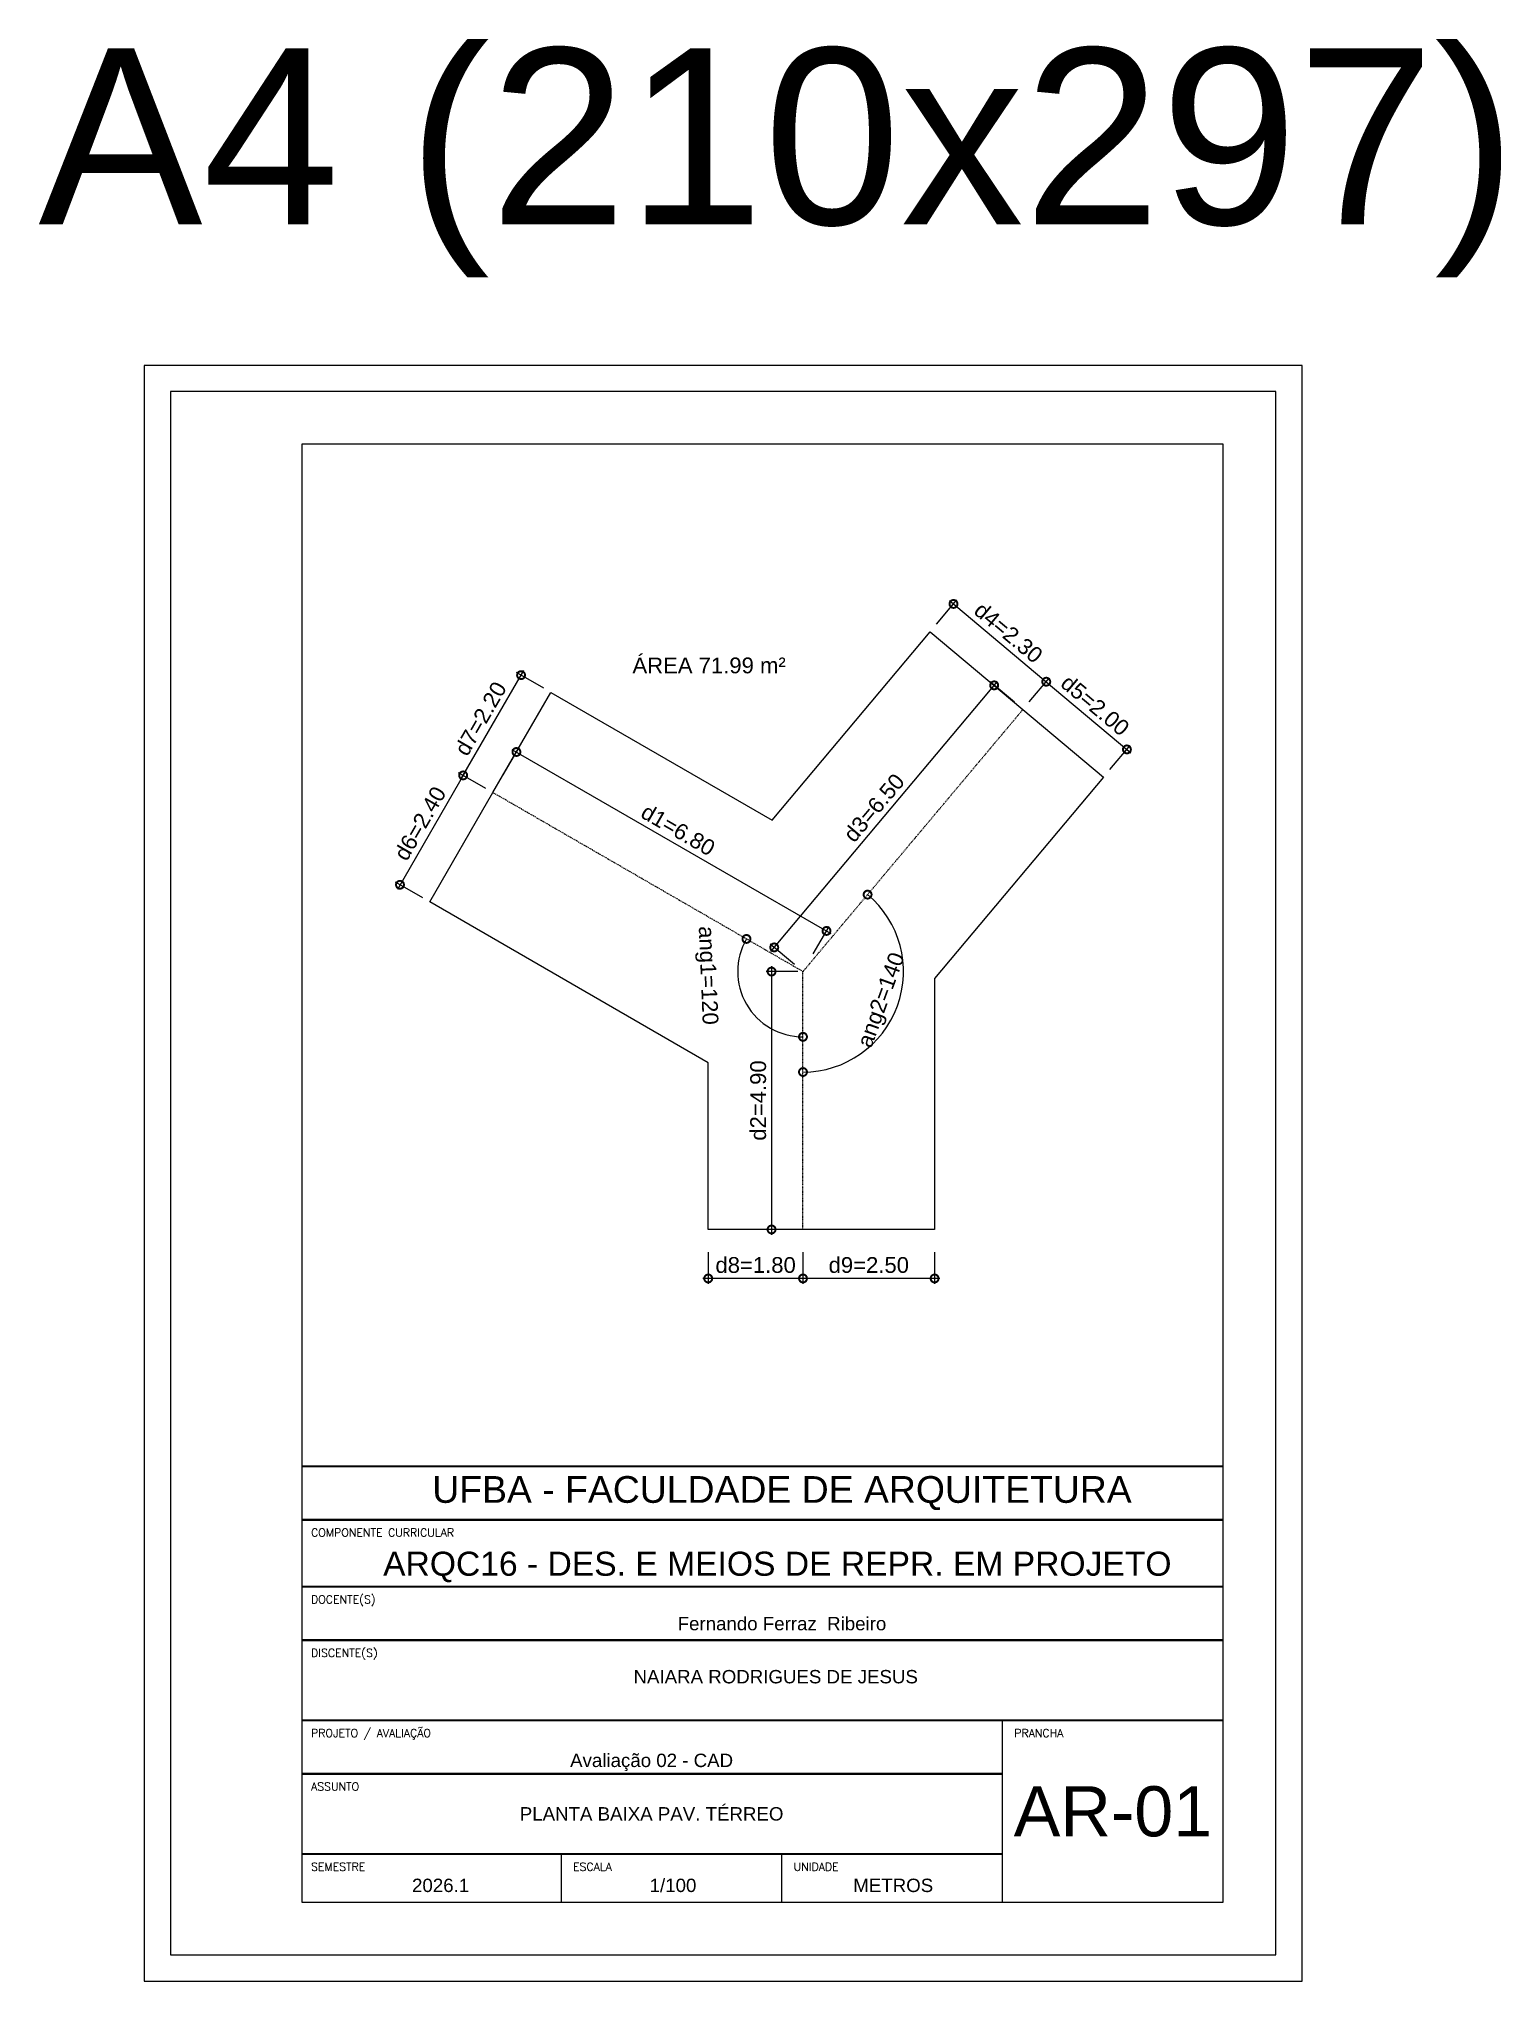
# Paper-space layout 'contorno' of a CAD drawing. Header units: metres. Extents: x -235 to 43, y -5 to 364.
# The model-space entities are those that its viewports show. They can reach past a viewport. Long polylines and large blocks are cut down to what shows.
import ezdxf
from ezdxf.enums import TextEntityAlignment as Align

# ---------------------------------------------------------------- set-up
doc = ezdxf.new("R2010")
doc.units = ezdxf.units.M
doc.header["$LTSCALE"] = 0.1
doc.linetypes.add('DASHDOT', pattern=[25.4, 12.7, -6.35, 0, -6.35])
doc.layers.add('0_MRG_AUX', color=7, linetype='Continuous', true_color=0xecbcd1, plot=False)
for name, color, linetype in [('ARQ_EIXO CINZA 04', 139, 'DASHDOT'), ('MRG_EXTERNA', 1, 'Continuous'), ('MRG_INTERNA', 2, 'Continuous'), ('SIMB_01', 1, 'Continuous')]:
    doc.layers.add(name, color=color, linetype=linetype)
doc.layers.add('COTA AZUL', color=5, linetype='Continuous', lineweight=25, true_color=0x0000ff)
doc.styles.add('Annot_3.0mm', font='arial.ttf', dxfattribs={"height": 3})
doc.styles.add('Arial', font='arial.ttf')
doc.styles.add('cota', font='arial.ttf')
doc.styles.add('T1-5', font='simplex.shx', dxfattribs={"height": 2.5})
doc.dimstyles.new('Info 01 - annot', dxfattribs={"dimtxt": 3, "dimasz": 3, "dimexe": 1, "dimexo": 1, "dimgap": 1, "dimtad": 1, "dimzin": 4, "dimtxsty": 'cota', "dimblk": 'DOTSMALL', "dimcen": 2, "dimdle": 1, "dimclrd": 256, "dimclre": 256, "dimclrt": 1, "dimazin": 2, "dimtfac": 0.09, "dimtmove": 2, "dimatfit": 2, "dimfxl": 5, "dimfxlon": 1, "dimtolj": 1, "dimtzin": 4, "dimlwd": -1, "dimarcsym": 1})

# ---------------------------------------------------------------- blocks, each defined once
blk = doc.blocks.new('FORMATO_A4')
at = {"layer": '0_MRG_AUX'}
blk.add_lwpolyline([(-215, 302), (-215, -5), (5, -5), (5, 302)], close=True, dxfattribs=at)
at = {"layer": 'MRG_EXTERNA'}
blk.add_lwpolyline([(-210, 297), (-210, 0), (0, 0), (0, 297)], close=True, dxfattribs=at)
at = {"layer": 'MRG_INTERNA'}
for p, q in [((-185, 287), (-185, 10)), ((-10, 287), (-185, 287)), ((-10, 10), (-10, 287)), ((-185, 10), (-10, 10))]:
    blk.add_line(p, q, dxfattribs=at)
blk = doc.blocks.new('carimbo01')
at = {"layer": 'SIMB_01', "flags": 128}
blk.add_lwpolyline([(-6890, 3260, 16, 16, 0), (0, 3260, 0, 0, 0), (0, 0, 0, 0, 0), (-1650, 0, 0, 0, 0)], format="xyseb", dxfattribs=at)
at = {"layer": 'SIMB_01', "const_width": 16, "flags": 128}
for points in [[(-6890, 2860), (0, 2860)], [(-6890, 2360), (0, 2360)], [(-6890, 1960), (0, 1960)], [(-6890, 1360), (0, 1360)], [(-6890, 960), (-1650, 960)], [(-1650, 360), (-6890, 360)]]:
    blk.add_lwpolyline(points, dxfattribs=at)
at = {"layer": 'SIMB_01'}
for points in [[(-1650, 0), (-1650, 360), (-1650, 1360)], [(-4950, 0), (-4950, 360)], [(-3300, 0), (-3300, 360)]]:
    blk.add_lwpolyline(points, dxfattribs=at)
at = {"layer": 'SIMB_01', "style": 'T1-5'}
for s, p in [('COMPONENTE CURRICULAR', (-6822, 2735)), ('DOCENTE(S)', (-6822, 2235)), ('DISCENTE(S)', (-6822, 1835)), ('PROJETO / AVALIAÇÃO', (-6822, 1235)), ('PRANCHA', (-1563, 1235)), ('ASSUNTO', (-6822, 835)), ('SEMESTRE', (-6822, 235)), ('ESCALA', (-4863, 235)), ('UNIDADE', (-3213, 235))]:
    blk.add_text(s, height=60, dxfattribs=at).set_placement(p)
at = {"layer": 'SIMB_01', "insert": (-6600, 3260), "char_height": 0.3, "width": 6600, "attachment_point": 1, "style": 'Annot_3.0mm'}
blk.add_mtext('UNIVERSIDADE FEDERAL DA BAHIA - FACULDADE DE ARQUITERUA', dxfattribs=at)
at = {"layer": 'SIMB_01', "insert": (-3300, 3060), "char_height": 200, "attachment_point": 5, "style": 'Annot_3.0mm'}
blk.add_mtext_dynamic_manual_height_columns('\\pxqc;UFBA - FACULDADE DE ARQUITETURA', width=5970.81, gutter_width=1.5, heights=[0], dxfattribs=at)
at = {"layer": 'SIMB_01', "style": 'cota'}
for tag, height, p in [('COMPONENTE', 180, (-3300, 2532)), ('DOCESNTE(S)', 100, (-3300, 2084)), ('DISCESNTE(S)', 100, (-3347, 1687)), ('PROJETO/AVALIAÇÃO', 100, (-4275, 1061)), ('NUM', 375, (-825, 680)), ('ASSUNTO', 100, (-4275, 661)), ('SEMESTRE', 100, (-5853, 126)), ('ESCALA', 100, (-4115, 126)), ('UNIDADE', 100, (-2468, 126))]:
    blk.add_attdef(tag, text='', height=height, dxfattribs=at).set_placement(p, align=Align.MIDDLE_CENTER)
blk = doc.blocks.new('_DotSmall')
at = {"color": 0, "linetype": 'ByBlock', "const_width": 0.5}
blk.add_lwpolyline([(-0.0625, 0, 1), (0.0625, 0, 1)], format="xyb", close=True, dxfattribs=at)
blk = doc.blocks.new('*D6')
at = {"layer": 'COTA AZUL', "lineweight": -2, "transparency": 16777216}
for p, q in [((-4.77, 2.434), (-4.47, 2.953)), ((1.119, -0.966), (1.419, -0.447))]:
    blk.add_line(p, q, dxfattribs=at)
at = {"layer": 'COTA AZUL', "transparency": 16777216}
blk.add_line((-4.607, 2.917), (1.455, -0.583), dxfattribs=at)
at = {"layer": 'Defpoints', "color": 0, "transparency": 16777216}
for p in [(-4.966, 2.095), (1.369, -0.533), (0.923, -1.305)]:
    blk.add_point(p, dxfattribs=at)
at = {"layer": 'COTA AZUL', "transparency": 16777216, "xscale": 0.3, "yscale": 0.3, "zscale": 0.3}
for p, rotation in [((-4.52, 2.867), 150), ((1.369, -0.533), 330.0000000000001)]:
    blk.add_blockref('_DotSmall', p, dxfattribs=dict(at, rotation=rotation))
at = {"layer": 'COTA AZUL', "color": 1, "transparency": 16777216, "insert": (-1.449, 1.386), "char_height": 0.3, "attachment_point": 5, "rotation": 330, "style": 'cota'}
blk.add_mtext('\\A1;d1=6.80', dxfattribs=at)
blk = doc.blocks.new('*D8')
at = {"layer": 'COTA AZUL', "lineweight": -2, "transparency": 16777216}
for p, q in [((0.823, -1.305), (0.226, -1.305)), ((0.823, -6.205), (0.226, -6.205))]:
    blk.add_line(p, q, dxfattribs=at)
at = {"layer": 'COTA AZUL', "transparency": 16777216}
blk.add_line((0.326, -1.205), (0.326, -6.305), dxfattribs=at)
at = {"layer": 'Defpoints', "color": 0, "transparency": 16777216}
for p in [(0.923, -1.305), (0.326, -6.205), (0.923, -6.205)]:
    blk.add_point(p, dxfattribs=at)
at = {"layer": 'COTA AZUL', "transparency": 16777216, "xscale": 0.3, "yscale": 0.3, "zscale": 0.3}
for p, rotation in [((0.326, -1.305), 90), ((0.326, -6.205), 270)]:
    blk.add_blockref('_DotSmall', p, dxfattribs=dict(at, rotation=rotation))
at = {"layer": 'COTA AZUL', "color": 1, "transparency": 16777216, "insert": (0.073, -3.755), "char_height": 0.3, "attachment_point": 5, "rotation": 90, "style": 'cota'}
blk.add_mtext('\\A1;d2=4.90', dxfattribs=at)
blk = doc.blocks.new('*D7')
at = {"layer": 'COTA AZUL', "transparency": 16777216}
blk.add_line((0.312, -0.923), (4.619, 4.209), dxfattribs=at)
at = {"layer": 'COTA AZUL', "lineweight": -2, "transparency": 16777216}
for p, q in [((4.938, 3.811), (4.478, 4.197)), ((0.76, -1.168), (0.3, -0.782))]:
    blk.add_line(p, q, dxfattribs=at)
at = {"layer": 'Defpoints', "color": 0, "transparency": 16777216}
for p in [(4.555, 4.133), (5.101, 3.674), (0.923, -1.305)]:
    blk.add_point(p, dxfattribs=at)
at = {"layer": 'COTA AZUL', "transparency": 16777216, "xscale": 0.3, "yscale": 0.3, "zscale": 0.3}
for p, rotation in [((4.555, 4.133), 50), ((0.377, -0.846), 230)]:
    blk.add_blockref('_DotSmall', p, dxfattribs=dict(at, rotation=rotation))
at = {"layer": 'COTA AZUL', "color": 1, "transparency": 16777216, "insert": (2.272, 1.806), "char_height": 0.3, "attachment_point": 5, "rotation": 50, "style": 'cota'}
blk.add_mtext('\\A1;d3=6.50', dxfattribs=at)
blk = doc.blocks.new('*D2')
at = {"layer": 'COTA AZUL', "lineweight": -2, "transparency": 16777216}
for p, q in [((3.46, 5.297), (3.846, 5.757)), ((5.222, 3.819), (5.608, 4.278))]:
    blk.add_line(p, q, dxfattribs=at)
at = {"layer": 'COTA AZUL', "transparency": 16777216}
blk.add_line((3.705, 5.744), (5.62, 4.137), dxfattribs=at)
at = {"layer": 'Defpoints', "color": 0, "transparency": 16777216}
for p in [(3.339, 5.153), (5.544, 4.202), (5.101, 3.674)]:
    blk.add_point(p, dxfattribs=at)
at = {"layer": 'COTA AZUL', "transparency": 16777216, "xscale": 0.3, "yscale": 0.3, "zscale": 0.3}
for p, rotation in [((3.782, 5.68), 140.0000000000001), ((5.544, 4.202), 320.0000000000001)]:
    blk.add_blockref('_DotSmall', p, dxfattribs=dict(at, rotation=rotation))
at = {"layer": 'COTA AZUL', "color": 1, "transparency": 16777216, "insert": (4.826, 5.135), "char_height": 0.3, "attachment_point": 5, "rotation": 320, "style": 'cota'}
blk.add_mtext('\\A1;d4=2.30', dxfattribs=at)
blk = doc.blocks.new('*D3')
at = {"layer": 'COTA AZUL', "lineweight": -2, "transparency": 16777216}
for p, q in [((5.222, 3.819), (5.608, 4.278)), ((6.754, 2.533), (7.14, 2.993))]:
    blk.add_line(p, q, dxfattribs=at)
at = {"layer": 'COTA AZUL', "transparency": 16777216}
blk.add_line((5.467, 4.266), (7.152, 2.852), dxfattribs=at)
at = {"layer": 'Defpoints', "color": 0, "transparency": 16777216}
for p in [(5.101, 3.674), (7.076, 2.916), (6.633, 2.389)]:
    blk.add_point(p, dxfattribs=at)
at = {"layer": 'COTA AZUL', "transparency": 16777216, "xscale": 0.3, "yscale": 0.3, "zscale": 0.3}
for p, rotation in [((5.544, 4.202), 140.0000000000001), ((7.076, 2.916), 320.0000000000001)]:
    blk.add_blockref('_DotSmall', p, dxfattribs=dict(at, rotation=rotation))
at = {"layer": 'COTA AZUL', "color": 1, "transparency": 16777216, "insert": (6.472, 3.753), "char_height": 0.3, "attachment_point": 5, "rotation": 320, "style": 'cota'}
blk.add_mtext('\\A1;d5=2.00', dxfattribs=at)
blk = doc.blocks.new('*D5')
at = {"layer": 'COTA AZUL', "transparency": 16777216}
blk.add_line((-5.482, 2.509), (-6.782, 0.257), dxfattribs=at)
at = {"layer": 'COTA AZUL', "lineweight": -2, "transparency": 16777216}
for p, q in [((-5.099, 2.172), (-5.619, 2.472)), ((-6.299, 0.094), (-6.819, 0.394))]:
    blk.add_line(p, q, dxfattribs=at)
at = {"layer": 'Defpoints', "color": 0, "transparency": 16777216}
for p in [(-4.966, 2.095), (-6.732, 0.344), (-6.166, 0.017)]:
    blk.add_point(p, dxfattribs=at)
at = {"layer": 'COTA AZUL', "transparency": 16777216, "xscale": 0.3, "yscale": 0.3, "zscale": 0.3}
for p, rotation in [((-5.532, 2.422), 60.00000000000002), ((-6.732, 0.344), 240)]:
    blk.add_blockref('_DotSmall', p, dxfattribs=dict(at, rotation=rotation))
at = {"layer": 'COTA AZUL', "color": 1, "transparency": 16777216, "insert": (-6.351, 1.509), "char_height": 0.3, "attachment_point": 5, "rotation": 60, "style": 'cota'}
blk.add_mtext('\\A1;d6=2.40', dxfattribs=at)
blk = doc.blocks.new('*D4')
at = {"layer": 'COTA AZUL', "transparency": 16777216}
blk.add_line((-5.582, 2.335), (-4.382, 4.414), dxfattribs=at)
at = {"layer": 'COTA AZUL', "lineweight": -2, "transparency": 16777216}
for p, q in [((-3.999, 4.077), (-4.519, 4.377)), ((-5.099, 2.172), (-5.619, 2.472))]:
    blk.add_line(p, q, dxfattribs=at)
at = {"layer": 'Defpoints', "color": 0, "transparency": 16777216}
for p in [(-4.432, 4.327), (-3.866, 4), (-4.966, 2.095)]:
    blk.add_point(p, dxfattribs=at)
at = {"layer": 'COTA AZUL', "transparency": 16777216, "xscale": 0.3, "yscale": 0.3, "zscale": 0.3}
for p, rotation in [((-4.432, 4.327), 60.00000000000007), ((-5.532, 2.422), 240.0000000000001)]:
    blk.add_blockref('_DotSmall', p, dxfattribs=dict(at, rotation=rotation))
at = {"layer": 'COTA AZUL', "color": 1, "transparency": 16777216, "insert": (-5.201, 3.501), "char_height": 0.3, "attachment_point": 5, "rotation": 60, "style": 'cota'}
blk.add_mtext('\\A1;d7=2.20', dxfattribs=at)
blk = doc.blocks.new('*D12')
at = {"layer": 'COTA AZUL', "lineweight": -2, "transparency": 16777216}
for p, q in [((-0.877, -6.636), (-0.877, -7.236)), ((0.923, -6.636), (0.923, -7.236))]:
    blk.add_line(p, q, dxfattribs=at)
at = {"layer": 'COTA AZUL', "transparency": 16777216}
blk.add_line((1.023, -7.136), (-0.977, -7.136), dxfattribs=at)
at = {"layer": 'Defpoints', "color": 0, "transparency": 16777216}
for p in [(-0.877, -6.205), (0.923, -6.205), (-0.877, -7.136)]:
    blk.add_point(p, dxfattribs=at)
at = {"layer": 'COTA AZUL', "transparency": 16777216, "xscale": 0.3, "yscale": 0.3, "zscale": 0.3, "rotation": 180}
blk.add_blockref('_DotSmall', (-0.877, -7.136), dxfattribs=at)
at = {"layer": 'COTA AZUL', "transparency": 16777216, "xscale": 0.3, "yscale": 0.3, "zscale": 0.3}
blk.add_blockref('_DotSmall', (0.923, -7.136), dxfattribs=at)
at = {"layer": 'COTA AZUL', "color": 1, "transparency": 16777216, "insert": (0.023, -6.882), "char_height": 0.3, "attachment_point": 5, "style": 'cota'}
blk.add_mtext('\\A1;d8=1.80', dxfattribs=at)
blk = doc.blocks.new('*D11')
at = {"layer": 'COTA AZUL', "lineweight": -2, "transparency": 16777216}
for p, q in [((0.923, -6.636), (0.923, -7.236)), ((3.423, -6.636), (3.423, -7.236))]:
    blk.add_line(p, q, dxfattribs=at)
at = {"layer": 'COTA AZUL', "transparency": 16777216}
blk.add_line((3.523, -7.136), (0.823, -7.136), dxfattribs=at)
at = {"layer": 'Defpoints', "color": 0, "transparency": 16777216}
for p in [(0.923, -6.205), (3.423, -6.205), (0.923, -7.136)]:
    blk.add_point(p, dxfattribs=at)
at = {"layer": 'COTA AZUL', "transparency": 16777216, "xscale": 0.3, "yscale": 0.3, "zscale": 0.3, "rotation": 180}
blk.add_blockref('_DotSmall', (0.923, -7.136), dxfattribs=at)
at = {"layer": 'COTA AZUL', "transparency": 16777216, "xscale": 0.3, "yscale": 0.3, "zscale": 0.3}
blk.add_blockref('_DotSmall', (3.423, -7.136), dxfattribs=at)
at = {"layer": 'COTA AZUL', "color": 1, "transparency": 16777216, "insert": (2.173, -6.882), "char_height": 0.3, "attachment_point": 5, "style": 'cota'}
blk.add_mtext('\\A1;d9=2.50', dxfattribs=at)
blk = doc.blocks.new('*D9')
at = {"layer": 'COTA AZUL', "transparency": 16777216}
blk.add_arc((0.923, -1.305), 1.24, 150, 270, dxfattribs=at)
at = {"layer": 'Defpoints', "color": 0, "transparency": 16777216}
for p in [(-4.966, 2.095), (0.923, -1.305), (0.923, -1.305), (0.126, -2.255), (0.923, -6.205)]:
    blk.add_point(p, dxfattribs=at)
at = {"layer": 'COTA AZUL', "transparency": 16777216, "xscale": 0.3, "yscale": 0.3, "zscale": 0.3, "rotation": 60.00000000000003}
blk.add_blockref('_DotSmall', (-0.151, -0.685), dxfattribs=at)
at = {"layer": 'COTA AZUL', "transparency": 16777216, "xscale": 0.3, "yscale": 0.3, "zscale": 0.3}
blk.add_blockref('_DotSmall', (0.923, -2.545), dxfattribs=at)
at = {"layer": 'COTA AZUL', "color": 1, "transparency": 16777216, "insert": (-0.914, -1.38), "char_height": 0.3, "attachment_point": 5, "rotation": 272.3554, "style": 'cota'}
blk.add_mtext('\\A1;ang1=120', dxfattribs=at)
blk = doc.blocks.new('*D10')
at = {"layer": 'COTA AZUL', "transparency": 16777216}
blk.add_arc((0.923, -1.305), 1.909, 270, 50, dxfattribs=at)
at = {"layer": 'Defpoints', "color": 0, "transparency": 16777216}
for p in [(5.101, 3.674), (0.923, -1.305), (0.923, -1.305), (2.312, -2.615), (0.923, -6.205)]:
    blk.add_point(p, dxfattribs=at)
at = {"layer": 'COTA AZUL', "transparency": 16777216, "xscale": 0.3, "yscale": 0.3, "zscale": 0.3}
for p, rotation in [((2.15, 0.157), 140.0000000000001), ((0.923, -3.214), 180)]:
    blk.add_blockref('_DotSmall', p, dxfattribs=dict(at, rotation=rotation))
at = {"layer": 'COTA AZUL', "color": 1, "transparency": 16777216, "insert": (2.44, -1.857), "char_height": 0.3, "attachment_point": 5, "rotation": 70, "style": 'cota'}
blk.add_mtext('\\A1;ang2=140', dxfattribs=at)

msp = doc.modelspace()

# ---------------------------------------------------------------- linework, layer by layer
msp.add_lwpolyline([(-4.966, 2.095), (-3.866, 4), (0.336, 1.574), (3.339, 5.153), (5.101, 3.674), (6.633, 2.389), (3.423, -1.437), (3.423, -6.205), (0.923, -6.205), (-0.877, -6.205), (-0.877, -3.037), (-6.166, 0.017), (-4.966, 2.095)])
at = {"layer": 'ARQ_EIXO CINZA 04'}
for p, q in [((0.923, -1.305), (5.101, 3.674)), ((0.923, -1.305), (-4.966, 2.095)), ((0.923, -6.205), (0.923, -1.305))]:
    msp.add_line(p, q, dxfattribs=at)

# ---------------------------------------------------------------- texts
at = {"layer": 'SIMB_01', "insert": (-2.316, 4.662), "char_height": 0.3, "width": 3.9108, "attachment_point": 1, "style": 'Annot_3.0mm'}
msp.add_mtext('ÁREA 71.99 m²', dxfattribs=at)

# ---------------------------------------------------------------- dimensions: what is measured, and where the dimension line sits
at = {"layer": 'COTA AZUL'}
for p1, p2, distance, text, picture, middle in [((3.339, 5.153), (5.101, 3.674), 0.688, 'd4=2.30', '*D2', (4.826, 5.135)), ((-4.966, 2.095), (-3.866, 4), 0.654, 'd7=2.20', '*D4', (-5.201, 3.501)), ((0.923, -1.305), (5.101, 3.674), 0.713, 'd3=6.50', '*D7', (2.272, 1.806)), ((5.101, 3.674), (6.633, 2.389), 0.688, 'd5=2.00', '*D3', (6.472, 3.753)), ((-4.966, 2.095), (0.923, -1.305), 0.891, 'd1=6.80', '*D6', (-1.449, 1.386)), ((-4.966, 2.095), (-6.166, 0.017), -0.654, 'd6=2.40', '*D5', (-6.351, 1.509)), ((0.923, -6.205), (-0.877, -6.205), 0.931, 'd8=1.80', '*D12', (0.023, -6.882)), ((3.423, -6.205), (0.923, -6.205), 0.931, 'd9=2.50', '*D11', (2.173, -6.882))]:
    dim = msp.add_aligned_dim(p1=p1, p2=p2, distance=distance, text=text, dimstyle='Info 01 - annot', override={"dimscale": 0}, dxfattribs=at)
    dim.commit()
    dim.dimension.update_dxf_attribs({"geometry": picture, "text_midpoint": middle})
dim = msp.add_angular_dim_2l(base=(2.312, -2.615), line1=((0.923, -1.305), (5.101, 3.674)), line2=((0.923, -6.205), (0.923, -1.305)), text='ang2=140', dimstyle='Info 01 - annot', override={"dimscale": 0}, dxfattribs=at)
dim.commit()
dim.dimension.update_dxf_attribs({"geometry": '*D10', "text_midpoint": (2.44, -1.857)})
dim = msp.add_angular_dim_2l(base=(0.126, -2.255), line1=((0.923, -1.305), (-4.966, 2.095)), line2=((0.923, -6.205), (0.923, -1.305)), text='ang1=120', dimstyle='Info 01 - annot', override={"dimscale": 0}, dxfattribs=at)
dim.commit()
dim.dimension.update_dxf_attribs({"geometry": '*D9', "text_midpoint": (-0.914, -1.38), "dimtype": 162})
dim = msp.add_linear_dim(base=(0.326, -6.205), p1=(0.923, -1.305), p2=(0.923, -6.205), angle=90, text='d2=4.90', dimstyle='Info 01 - annot', override={"dimscale": 0}, dxfattribs=at)
dim.commit()
dim.dimension.update_dxf_attribs({"geometry": '*D8', "text_midpoint": (0.073, -3.755)})

psp = doc.layouts.new('contorno')

# ---------------------------------------------------------------- block references
psp.add_blockref('FORMATO_A4', (0, 0))
at = {"layer": 'COTA AZUL', "xscale": 0.0254, "yscale": 0.0254, "zscale": 0.0254}
psp.add_blockref('carimbo01', (-10, 10), dxfattribs=at).add_auto_attribs({'COMPONENTE': 'ARQC16 - DES. E MEIOS DE REPR. EM PROJETO ', 'DOCESNTE(S)': 'Fernando Ferraz  Ribeiro', 'PROJETO/AVALIAÇÃO': 'Avaliação 02 - CAD', 'DISCESNTE(S)': 'NAIARA RODRIGUES DE JESUS', 'ASSUNTO': 'PLANTA BAIXA PAV. TÉRREO', 'SEMESTRE': '2026.1', 'ESCALA': '1/100', 'UNIDADE': 'METROS', 'NUM': 'AR-01'})

# ---------------------------------------------------------------- texts
at = {"style": 'Arial'}
psp.add_text('A4 (210x297)', height=33.4769, dxfattribs=at).set_placement((-94.69, 362.25), align=Align.TOP_CENTER)

# ---------------------------------------------------------------- viewports
at = {"layer": '0_MRG_AUX'}
psp.add_viewport(center=(-97.5, 189.9), size=(175, 194.196), view_center_point=(0.156, -0.997), view_height=19.4196, dxfattribs=at)

doc.saveas('drawing.dxf')
